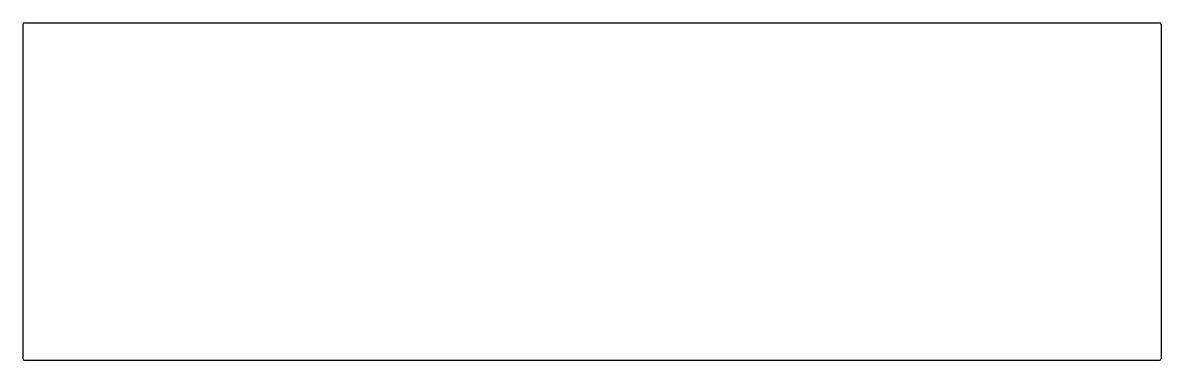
# Model space of a CAD drawing. Header units: millimetres. Extents: x 0 to 325, y -96 to 0.
import ezdxf

# ---------------------------------------------------------------- set-up
doc = ezdxf.new("R2010")
doc.units = ezdxf.units.MM
doc.header["$MEASUREMENT"] = 0
doc.layers.get('0').update_dxf_attribs({"linetype": 'CONTINUOUS'})

msp = doc.modelspace()

# ---------------------------------------------------------------- linework, layer by layer
at = {"linetype": 'Continuous'}
for p, q in [((0.5, 0), (324.3, 0)), ((0, -0.5), (0, -95.7)), ((324.8, -0.5), (324.8, -95.7)), ((0.5, -96.2), (324.3, -96.2))]:
    msp.add_line(p, q, dxfattribs=at)
for centre, start, end in [((0.5, -0.5), 90, 180), ((324.3, -0.5), 0, 90), ((0.5, -95.7), 180, 270), ((324.3, -95.7), 270, 0)]:
    msp.add_arc(centre, 0.5, start, end)

doc.saveas('drawing.dxf')
